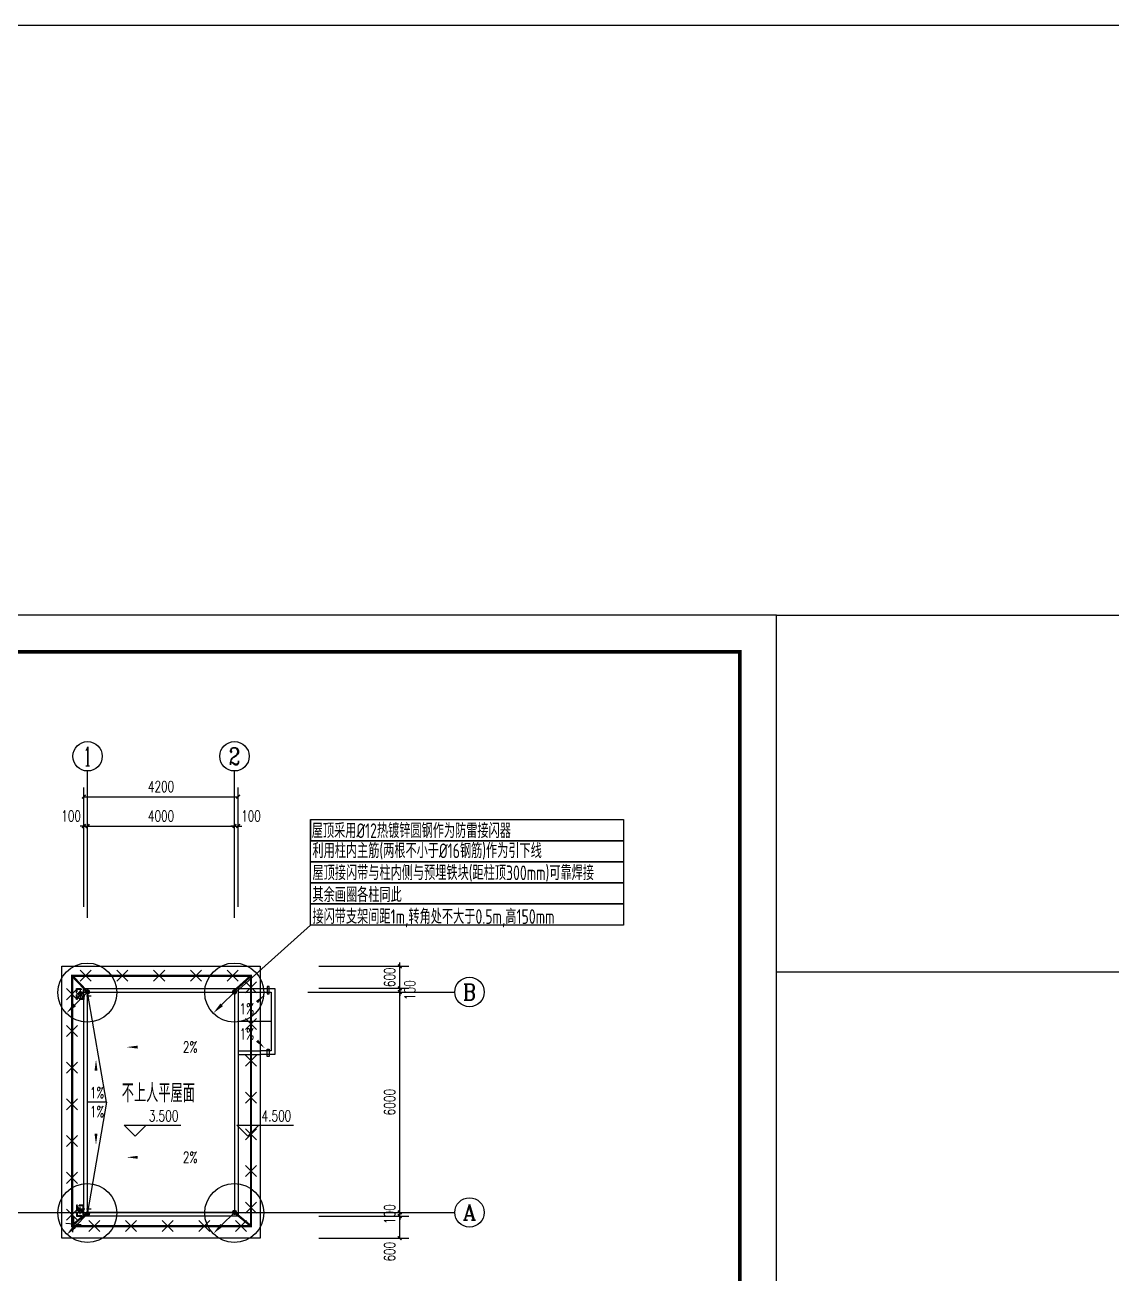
# Model space of a CAD drawing. Extents: x 5600590 to 5949977, y -428435 to -354779.
# Drawn here: x 5838638 to 5868237, y -388809 to -354779 of the extents above; entities that cross this region are included whole.
import ezdxf
from ezdxf.enums import TextEntityAlignment as Align

# ---------------------------------------------------------------- set-up
doc = ezdxf.new("R2010")
doc.units = 0
doc.header["$LTSCALE"] = 1000
doc.header["$MEASUREMENT"] = 0
doc.linetypes.add('CONTINOUS', pattern=[0])
doc.linetypes.add('DASH_50', pattern=[0.175, 0.125, -0.05])
doc.layers.get('0').update_dxf_attribs({"linetype": 'CONTINUOUS'})
doc.layers.get('Defpoints').update_dxf_attribs({"linetype": 'CONTINUOUS'})
for name, color, linetype in [('AXIS_TEXT', 7, 'CONTINUOUS'), ('DOTE', 252, 'CONTINUOUS'), ('LAYER1', 143, 'CONTINUOUS'), ('LWIRE', 4, 'CONTINUOUS'), ('PUB_TITLE', 4, 'CONTINUOUS'), ('WALL', 2, 'CONTINUOUS'), ('WINDOW', 4, 'CONTINUOUS'), ('WIRE-避雷', 4, 'CONTINUOUS'), ('建筑底图', 251, 'CONTINUOUS'), ('电信', 3, 'CONTINUOUS'), ('电气', 3, 'CONTINUOUS')]:
    doc.layers.add(name, color=color, linetype=linetype)
doc.styles.add('_TCH_AXIS', font='COMPLEX', dxfattribs={"bigfont": 'GBCBIG'})
doc.styles.add('_TCH_DIM', font='SIMPLEX', dxfattribs={"bigfont": 'GBCBIG'})
doc.styles.add('_TCH_DIM_T3', font='SIMPLEX', dxfattribs={"width": 0.705882, "bigfont": 'GBCBIG'})
doc.styles.add('COMPLEX', font='COMPLEX')
doc.styles.add('sceie', font='sceie.shx', dxfattribs={"width": 0.7, "bigfont": 'sceic.shx'})
doc.styles.add('schuco', font='sceie.shx', dxfattribs={"width": 0.7, "bigfont": 'sceic.shx'})
doc.styles.get("Standard").update_dxf_attribs({"font": 'GBENOR', "bigfont": 'GBCBIG'})
doc.dimstyles.new('_TCH_ARCH&&100', dxfattribs={"dimtxt": 297.5, "dimasz": 100, "dimexe": 250, "dimexo": 300, "dimgap": 126.25, "dimtad": 1, "dimdec": 0, "dimzin": 0, "dimdsep": 46, "dimtxsty": '_TCH_DIM_T3', "dimblk": 'ARCHTICK', "dimcen": 0.09, "dimclrt": 7, "dimazin": 2, "dimtfac": 1, "dimtdec": 0, "dimtix": 1, "dimtmove": 2, "dimatfit": 3, "dimfxl": 0, "dimtolj": 1, "dimtzin": 0, "dimarcsym": 0})

# ---------------------------------------------------------------- blocks, each defined once
blk = doc.blocks.new('_AXISO')
blk.add_circle((0, 0), 0.5)
at = {"layer": 'AXIS_TEXT', "style": 'COMPLEX', "width": 1.041667}
blk.add_attdef('A', text='', height=0.56, dxfattribs=at).set_placement((-0.25, -0.28), (0.25, -0.28), align=Align.FIT)
blk = doc.blocks.new('A$C05153518')
at = {"layer": 'LAYER1'}
h = blk.add_hatch(color=256, dxfattribs=at)
edge = h.paths.add_edge_path()
edge.add_ellipse((200, 200), major_axis=(77.8, 77.8), ratio=1, start_angle=315, end_angle=405, ccw=False)
edge.add_line((310, 200), (300, 200))
edge.add_ellipse((200, 200), major_axis=(-70.7, 70.7), ratio=1, start_angle=225, end_angle=315)
edge.add_line((200, 300), (200, 310))
edge = h.paths.add_edge_path()
edge.add_line((200, 310), (200, 300))
edge.add_ellipse((200, 200), major_axis=(70.7, 70.7), ratio=1, start_angle=45, end_angle=135)
edge.add_line((100, 200), (90, 200))
edge.add_ellipse((200, 200), major_axis=(-77.8, 77.8), ratio=1, start_angle=-45, end_angle=45, ccw=False)
edge = h.paths.add_edge_path()
edge.add_line((90, 200), (100, 200))
edge.add_ellipse((200, 200), major_axis=(-70.7, 70.7), ratio=1, start_angle=45, end_angle=135)
edge.add_line((200, 100), (200, 90))
edge.add_ellipse((200, 200), major_axis=(77.8, 77.8), ratio=1, start_angle=135, end_angle=225, ccw=False)
edge = h.paths.add_edge_path()
edge.add_line((300, 200), (310, 200))
edge.add_ellipse((200, 200), major_axis=(-77.8, 77.8), ratio=1, start_angle=135, end_angle=225, ccw=False)
edge.add_line((200, 90), (200, 100))
edge.add_ellipse((200, 200), major_axis=(70.7, 70.7), ratio=1, start_angle=225, end_angle=315)
h = blk.add_hatch(color=256, dxfattribs=at)
edge = h.paths.add_edge_path()
edge.add_ellipse((200, 200), major_axis=(77.8, 77.8), ratio=1, start_angle=315, end_angle=405, ccw=False)
edge.add_line((310, 200), (300, 200))
edge.add_ellipse((200, 200), major_axis=(-70.7, 70.7), ratio=1, start_angle=225, end_angle=315)
edge.add_line((200, 300), (200, 310))
edge = h.paths.add_edge_path()
edge.add_line((200, 310), (200, 300))
edge.add_ellipse((200, 200), major_axis=(70.7, 70.7), ratio=1, start_angle=45, end_angle=135)
edge.add_line((100, 200), (90, 200))
edge.add_ellipse((200, 200), major_axis=(-77.8, 77.8), ratio=1, start_angle=-45, end_angle=45, ccw=False)
edge = h.paths.add_edge_path()
edge.add_line((90, 200), (100, 200))
edge.add_ellipse((200, 200), major_axis=(-70.7, 70.7), ratio=1, start_angle=45, end_angle=135)
edge.add_line((200, 100), (200, 90))
edge.add_ellipse((200, 200), major_axis=(77.8, 77.8), ratio=1, start_angle=135, end_angle=225, ccw=False)
edge = h.paths.add_edge_path()
edge.add_line((300, 200), (310, 200))
edge.add_ellipse((200, 200), major_axis=(-77.8, 77.8), ratio=1, start_angle=135, end_angle=225, ccw=False)
edge.add_line((200, 90), (200, 100))
edge.add_ellipse((200, 200), major_axis=(70.7, 70.7), ratio=1, start_angle=225, end_angle=315)
at = {"layer": 'DOTE'}
for p, q in [((400, 200), (0, 200)), ((200, 400), (200, 0)), ((200, 400), (200, 0)), ((200, 400), (200, 0))]:
    blk.add_line(p, q, dxfattribs=at)
at = {"layer": 'LAYER1'}
for radius in [110, 110, 100, 100]:
    blk.add_circle((200, 200), radius, dxfattribs=at)
blk = doc.blocks.new('A$C395401BF')
at = {"layer": 'LAYER1', "xscale": -0.5, "yscale": 0.5, "zscale": 0.5, "rotation": 180}
blk.add_blockref('A$C05153518', (0, 200), dxfattribs=at)
blk = doc.blocks.new('34343434')
at = {"layer": 'DOTE'}
blk.add_line((57410, 27919), (57410, 28119), dxfattribs=at)
at = {"layer": 'LAYER1', "linetype": 'DASH_50'}
for p, q in [((57410, 28069), (57070, 28069)), ((57410, 27969), (57070, 27969)), ((57436, 28062), (57490, 28149))]:
    blk.add_line(p, q, dxfattribs=at)
for points in [[(57310, 27869), (57310, 28169), (57510, 28169), (57510, 27869)], [(57330, 27889), (57330, 28149), (57490, 28149), (57490, 27889)]]:
    blk.add_lwpolyline(points, close=True, dxfattribs=at)
at = {"layer": 'LAYER1', "linetype": 'CONTINOUS'}
blk.add_circle((57410, 28019), 50, dxfattribs=at)
at = {"rotation": 270}
blk.add_blockref('A$C395401BF', (57310, 28119), dxfattribs=at)
blk = doc.blocks.new('_ArchTick')
at = {"color": 0, "linetype": 'ByBlock', "const_width": 0.4}
blk.add_lwpolyline([(-0.5, -0.5), (0.5, 0.5)], dxfattribs=at)
blk = doc.blocks.new('*D63')
at = {"layer": 'Defpoints', "color": 0, "transparency": 16777216}
for p in [(5844442, -375788), (5840242, -379088), (5844442, -379088)]:
    blk.add_point(p, dxfattribs=at)
at = {"layer": '建筑底图', "color": 0, "lineweight": -2, "transparency": 16777216}
for p, q in [((5840242, -378788), (5840242, -375538)), ((5844442, -378788), (5844442, -375538)), ((5840242, -375788), (5844442, -375788))]:
    blk.add_line(p, q, dxfattribs=at)
at = {"layer": '建筑底图', "color": 0, "lineweight": -2, "transparency": 16777216, "xscale": 100, "yscale": 100, "zscale": 100, "rotation": 180}
blk.add_blockref('_ArchTick', (5840242, -375788), dxfattribs=at)
at = {"layer": '建筑底图', "color": 0, "lineweight": -2, "transparency": 16777216, "xscale": 100, "yscale": 100, "zscale": 100}
blk.add_blockref('_ArchTick', (5844442, -375788), dxfattribs=at)
at = {"layer": '建筑底图', "color": 7, "transparency": 16777216, "insert": (5842342, -375513), "char_height": 297.5, "attachment_point": 5, "style": '_TCH_DIM_T3'}
blk.add_mtext('\\A1;4200', dxfattribs=at)
blk = doc.blocks.new('*D64')
at = {"layer": 'Defpoints', "color": 0, "transparency": 16777216}
for p in [(5840342, -376588), (5840242, -379088), (5840342, -379088)]:
    blk.add_point(p, dxfattribs=at)
at = {"layer": '建筑底图', "color": 0, "lineweight": -2, "transparency": 16777216}
for p, q in [((5840242, -378788), (5840242, -376338)), ((5840342, -378788), (5840342, -376338)), ((5840242, -376588), (5840142, -376588)), ((5840242, -376588), (5840342, -376588)), ((5840342, -376588), (5840442, -376588))]:
    blk.add_line(p, q, dxfattribs=at)
at = {"layer": '建筑底图', "color": 0, "lineweight": -2, "transparency": 16777216, "xscale": 100, "yscale": 100, "zscale": 100}
blk.add_blockref('_ArchTick', (5840242, -376588), dxfattribs=at)
at = {"layer": '建筑底图', "color": 0, "lineweight": -2, "transparency": 16777216, "xscale": 100, "yscale": 100, "zscale": 100, "rotation": 180}
blk.add_blockref('_ArchTick', (5840342, -376588), dxfattribs=at)
at = {"layer": '建筑底图', "color": 7, "transparency": 16777216, "insert": (5839892, -376313), "char_height": 297.5, "attachment_point": 5, "style": '_TCH_DIM_T3'}
blk.add_mtext('\\A1;100', dxfattribs=at)
blk = doc.blocks.new('*D65')
at = {"layer": 'Defpoints', "color": 0, "transparency": 16777216}
for p in [(5844342, -376588), (5840342, -379088), (5844342, -379088)]:
    blk.add_point(p, dxfattribs=at)
at = {"layer": '建筑底图', "color": 0, "lineweight": -2, "transparency": 16777216}
for p, q in [((5840342, -378788), (5840342, -376338)), ((5844342, -378788), (5844342, -376338)), ((5840342, -376588), (5844342, -376588))]:
    blk.add_line(p, q, dxfattribs=at)
at = {"layer": '建筑底图', "color": 0, "lineweight": -2, "transparency": 16777216, "xscale": 100, "yscale": 100, "zscale": 100, "rotation": 180}
blk.add_blockref('_ArchTick', (5840342, -376588), dxfattribs=at)
at = {"layer": '建筑底图', "color": 0, "lineweight": -2, "transparency": 16777216, "xscale": 100, "yscale": 100, "zscale": 100}
blk.add_blockref('_ArchTick', (5844342, -376588), dxfattribs=at)
at = {"layer": '建筑底图', "color": 7, "transparency": 16777216, "insert": (5842342, -376313), "char_height": 297.5, "attachment_point": 5, "style": '_TCH_DIM_T3'}
blk.add_mtext('\\A1;4000', dxfattribs=at)
blk = doc.blocks.new('*D66')
at = {"layer": 'Defpoints', "color": 0, "transparency": 16777216}
for p in [(5844442, -376588), (5844342, -379088), (5844442, -379088)]:
    blk.add_point(p, dxfattribs=at)
at = {"layer": '建筑底图', "color": 0, "lineweight": -2, "transparency": 16777216}
for p, q in [((5844342, -378788), (5844342, -376338)), ((5844442, -378788), (5844442, -376338)), ((5844342, -376588), (5844242, -376588)), ((5844342, -376588), (5844442, -376588)), ((5844442, -376588), (5844542, -376588))]:
    blk.add_line(p, q, dxfattribs=at)
at = {"layer": '建筑底图', "color": 0, "lineweight": -2, "transparency": 16777216, "xscale": 100, "yscale": 100, "zscale": 100}
blk.add_blockref('_ArchTick', (5844342, -376588), dxfattribs=at)
at = {"layer": '建筑底图', "color": 0, "lineweight": -2, "transparency": 16777216, "xscale": 100, "yscale": 100, "zscale": 100, "rotation": 180}
blk.add_blockref('_ArchTick', (5844442, -376588), dxfattribs=at)
at = {"layer": '建筑底图', "color": 7, "transparency": 16777216, "insert": (5844792, -376313), "char_height": 297.5, "attachment_point": 5, "style": '_TCH_DIM_T3'}
blk.add_mtext('\\A1;100', dxfattribs=at)
blk = doc.blocks.new('*D78')
at = {"layer": 'Defpoints', "color": 0, "transparency": 16777216}
for p in [(5846342, -387205), (5848842, -387205), (5846342, -387805)]:
    blk.add_point(p, dxfattribs=at)
at = {"layer": '建筑底图', "color": 0, "lineweight": -2, "transparency": 16777216}
for p, q in [((5846642, -387205), (5849092, -387205)), ((5848842, -387805), (5848842, -387205)), ((5846642, -387805), (5849092, -387805))]:
    blk.add_line(p, q, dxfattribs=at)
at = {"layer": '建筑底图', "color": 0, "lineweight": -2, "transparency": 16777216, "xscale": 100, "yscale": 100, "zscale": 100}
for p, rotation in [((5848842, -387205), 90), ((5848842, -387805), 270)]:
    blk.add_blockref('_ArchTick', p, dxfattribs=dict(at, rotation=rotation))
at = {"layer": '建筑底图', "color": 7, "transparency": 16777216, "insert": (5848567, -388175), "char_height": 297.5, "attachment_point": 5, "rotation": 90, "style": '_TCH_DIM_T3'}
blk.add_mtext('\\A1;600', dxfattribs=at)
blk = doc.blocks.new('*D79')
at = {"layer": 'Defpoints', "color": 0, "transparency": 16777216}
for p in [(5846342, -387105), (5846342, -387205), (5848842, -387105)]:
    blk.add_point(p, dxfattribs=at)
at = {"layer": '建筑底图', "color": 0, "lineweight": -2, "transparency": 16777216}
for p, q in [((5846642, -387105), (5849092, -387105)), ((5846642, -387205), (5849092, -387205)), ((5848842, -387105), (5848842, -387005)), ((5848842, -387205), (5848842, -387105)), ((5848842, -387205), (5848842, -387305))]:
    blk.add_line(p, q, dxfattribs=at)
at = {"layer": '建筑底图', "color": 0, "lineweight": -2, "transparency": 16777216, "xscale": 100, "yscale": 100, "zscale": 100}
for p, rotation in [((5848842, -387105), 270), ((5848842, -387205), 90)]:
    blk.add_blockref('_ArchTick', p, dxfattribs=dict(at, rotation=rotation))
at = {"layer": '建筑底图', "color": 7, "transparency": 16777216, "insert": (5848567, -387155), "char_height": 297.5, "attachment_point": 5, "rotation": 90, "style": '_TCH_DIM_T3'}
blk.add_mtext('\\A1;100', dxfattribs=at)
blk = doc.blocks.new('*D80')
at = {"layer": 'Defpoints', "color": 0, "transparency": 16777216}
for p in [(5846342, -381105), (5848842, -381105), (5846342, -387105)]:
    blk.add_point(p, dxfattribs=at)
at = {"layer": '建筑底图', "color": 0, "lineweight": -2, "transparency": 16777216}
for p, q in [((5846642, -381105), (5849092, -381105)), ((5848842, -387105), (5848842, -381105)), ((5846642, -387105), (5849092, -387105))]:
    blk.add_line(p, q, dxfattribs=at)
at = {"layer": '建筑底图', "color": 0, "lineweight": -2, "transparency": 16777216, "xscale": 100, "yscale": 100, "zscale": 100}
for p, rotation in [((5848842, -381105), 90), ((5848842, -387105), 270)]:
    blk.add_blockref('_ArchTick', p, dxfattribs=dict(at, rotation=rotation))
at = {"layer": '建筑底图', "color": 7, "transparency": 16777216, "insert": (5848567, -384105), "char_height": 297.5, "attachment_point": 5, "rotation": 90, "style": '_TCH_DIM_T3'}
blk.add_mtext('\\A1;6000', dxfattribs=at)
blk = doc.blocks.new('*D81')
at = {"layer": 'Defpoints', "color": 0, "transparency": 16777216}
for p in [(5846342, -381005), (5846342, -381105), (5848842, -381005)]:
    blk.add_point(p, dxfattribs=at)
at = {"layer": '建筑底图', "color": 0, "lineweight": -2, "transparency": 16777216}
for p, q in [((5846642, -381005), (5849092, -381005)), ((5846642, -381105), (5849092, -381105)), ((5848842, -381005), (5848842, -380905)), ((5848842, -381105), (5848842, -381005)), ((5848842, -381105), (5848842, -381205))]:
    blk.add_line(p, q, dxfattribs=at)
at = {"layer": '建筑底图', "color": 0, "lineweight": -2, "transparency": 16777216, "xscale": 100, "yscale": 100, "zscale": 100}
for p, rotation in [((5848842, -381005), 270), ((5848842, -381105), 90)]:
    blk.add_blockref('_ArchTick', p, dxfattribs=dict(at, rotation=rotation))
at = {"layer": '建筑底图', "color": 7, "transparency": 16777216, "insert": (5849117, -381055), "char_height": 297.5, "attachment_point": 5, "rotation": 90, "style": '_TCH_DIM_T3'}
blk.add_mtext('\\A1;100', dxfattribs=at)
blk = doc.blocks.new('*D82')
at = {"layer": 'Defpoints', "color": 0, "transparency": 16777216}
for p in [(5846342, -380405), (5848842, -380405), (5846342, -381005)]:
    blk.add_point(p, dxfattribs=at)
at = {"layer": '建筑底图', "color": 0, "lineweight": -2, "transparency": 16777216}
for p, q in [((5846642, -380405), (5849092, -380405)), ((5848842, -380405), (5848842, -380305)), ((5848842, -381005), (5848842, -380405)), ((5846642, -381005), (5849092, -381005)), ((5848842, -381005), (5848842, -381105))]:
    blk.add_line(p, q, dxfattribs=at)
at = {"layer": '建筑底图', "color": 0, "lineweight": -2, "transparency": 16777216, "xscale": 100, "yscale": 100, "zscale": 100}
for p, rotation in [((5848842, -380405), 270), ((5848842, -381005), 90)]:
    blk.add_blockref('_ArchTick', p, dxfattribs=dict(at, rotation=rotation))
at = {"layer": '建筑底图', "color": 7, "transparency": 16777216, "insert": (5848567, -380705), "char_height": 297.5, "attachment_point": 5, "rotation": 90, "style": '_TCH_DIM_T3'}
blk.add_mtext('\\A1;600', dxfattribs=at)
blk = doc.blocks.new('$TelecSys$00000009')
for p, q in [((-0.5, 0.5), (0.5, -0.5)), ((0.5, 0.5), (-0.5, -0.5))]:
    blk.add_line(p, q)
blk = doc.blocks.new('$TelecSys$00000080')
for p, q in [((-0.7, -0.7), (0, 0)), ((0.104, 0.104), (0.104, 0.104)), ((-0.104, -0.104), (-0.104, -0.104))]:
    blk.add_line(p, q)
at = {"const_width": 0.142}
blk.add_lwpolyline([(0.071, 0, 1), (-0.071, 0, 1)], format="xyb", close=True, dxfattribs=at)
blk.add_solid([(-0.63, -0.77), (-0.77, -0.63), (-1.15, -1.15)])
at = {"width": 0.8, "flags": 9}
blk.add_attdef('A', (0, 0), '', height=0.00002, rotation=180, dxfattribs=at)

msp = doc.modelspace()

# ---------------------------------------------------------------- linework, layer by layer
at = {"color": 1}
msp.add_lwpolyline([(5600589.8, -354779.1), (5949977.1, -354779.1), (5949977.1, -428434.6), (5600589.8, -428434.6)], close=True, dxfattribs=at)
at = {"layer": 'PUB_TITLE', "color": 4}
msp.add_lwpolyline([(5799704.6, -412847.7), (5859104.6, -412847.7), (5859104.6, -370847.7), (5799704.6, -370847.7)], close=True, dxfattribs=at)
at = {"layer": 'PUB_TITLE', "color": 4, "const_width": 100}
msp.add_lwpolyline([(5802204.6, -411847.7), (5858104.6, -411847.7), (5858104.6, -371847.7), (5802204.6, -371847.7)], close=True, dxfattribs=at)
at = {"layer": 'WALL', "color": 1, "ltscale": 10}
msp.add_lwpolyline([(5859104.6, -370847.7), (5871836.3, -370847.7), (5871836.3, -380562.8), (5859104.6, -380562.8)], close=True, dxfattribs=at)
at = {"layer": 'WINDOW', "color": 0}
msp.add_line((5844377.2, -381109), (5846414.2, -379282.9), dxfattribs=at)
for points in [[(5846414.2, -376412.3), (5854939.7, -376412.3), (5854939.7, -376986.4), (5846414.2, -376986.4)], [(5846414.2, -376986.4), (5854939.7, -376986.4), (5854939.7, -377560.5), (5846414.2, -377560.5)], [(5846414.2, -377560.5), (5854939.7, -377560.5), (5854939.7, -378134.7), (5846414.2, -378134.7)], [(5846414.2, -378134.7), (5854939.7, -378134.7), (5854939.7, -378708.8), (5846414.2, -378708.8)], [(5846414.2, -378708.8), (5854939.7, -378708.8), (5854939.7, -379282.9), (5846414.2, -379282.9)]]:
    msp.add_lwpolyline(points, close=True, dxfattribs=at)
at = {"layer": 'WIRE-避雷', "color": 4, "const_width": 60}
for points in [[(5839922.1, -387481.3), (5844791.4, -387477.5), (5844791.4, -380664.1), (5839922.1, -380664.1), (5839922.1, -387481.3)], [(5840341.8, -381105.5), (5839922.1, -380664.1)], [(5844306.3, -381102), (5844791.4, -380664.1)], [(5840341.8, -387105.5), (5839937.2, -387447.3)], [(5844341.8, -387105.5), (5844791.4, -387477.5)]]:
    msp.add_lwpolyline(points, dxfattribs=at)
at = {"layer": '建筑底图'}
for p, q in [((5840341.8, -379087.8), (5840341.8, -375087.8)), ((5844341.8, -379087.8), (5844341.8, -375087.8)), ((5840857.3, -384105.5), (5840341.8, -381105.5)), ((5844441.8, -381005.5), (5845041.8, -381005.5)), ((5844441.8, -381105.5), (5845041.8, -381105.5)), ((5846341.8, -381105.5), (5850341.8, -381105.5)), ((5845341.8, -381905.5), (5844441.8, -381905.5)), ((5844441.8, -382705.5), (5845041.8, -382705.5)), ((5844441.8, -382805.5), (5845041.8, -382805.5)), ((5840857.3, -384105.5), (5840341.8, -387105.5)), ((5840857.3, -384105.5), (5840341.8, -384105.5)), ((5841637.2, -385032.6), (5841337.2, -384732.6)), ((5841337.2, -384732.6), (5842877.4, -384732.6)), ((5841637.2, -385032.6), (5841937.2, -384732.6)), ((5844708.7, -385032.6), (5844408.7, -384732.6)), ((5844408.7, -384732.6), (5845949, -384732.6)), ((5844708.7, -385032.6), (5845008.7, -384732.6)), ((5838341.8, -387105.5), (5846341.8, -387105.5)), ((5846341.8, -387105.5), (5850341.8, -387105.5))]:
    msp.add_line(p, q, dxfattribs=at)
for points in [[(5839641.8, -380405.5), (5845041.8, -380405.5), (5845041.8, -387805.5), (5839641.8, -387805.5)], [(5840241.8, -381005.5), (5844441.8, -381005.5), (5844441.8, -387205.5), (5840241.8, -387205.5)], [(5840241.8, -387205.5), (5840241.8, -381005.5), (5844441.8, -381005.5), (5844441.8, -387205.5)], [(5840341.8, -381105.5), (5844341.8, -381105.5), (5844341.8, -387105.5), (5840341.8, -387105.5)], [(5845233.4, -381150.9), (5845283.4, -381150.9), (5845283.4, -380950.9), (5845233.4, -380950.9)], [(5845233.4, -382660.1), (5845283.4, -382660.1), (5845283.4, -382860.1), (5845233.4, -382860.1)]]:
    msp.add_lwpolyline(points, close=True, dxfattribs=at)
for points in [[(5844865.5, -381467.6, 0, 0, 0), (5845171.3, -381169.4, 0, 80, 0), (5844956.5, -381378.9, 0, 0, 0)], [(5844865.5, -382343.3, 0, 0, 0), (5845171.3, -382641.5, 0, 80, 0), (5844956.5, -382432.1, 0, 0, 0)], [(5842833.7, -382605.5, 0, 0, 0), (5841404.7, -382605.5, 0, 80, 0), (5841704.7, -382605.5, 0, 0, 0)], [(5840571.4, -383598.1, 0, 0, 0), (5840571.4, -382944.7, 0, 80, 0), (5840571.4, -383244.7, 0, 0, 0)], [(5840571.4, -384612.8, 0, 0, 0), (5840571.4, -385266.2, 0, 80, 0), (5840571.4, -384966.2, 0, 0, 0)], [(5842833.7, -385605.5, 0, 0, 0), (5841404.7, -385605.5, 0, 80, 0), (5841704.7, -385605.5, 0, 0, 0)]]:
    msp.add_lwpolyline(points, format="xyseb", dxfattribs=at)
for points in [[(5845041.8, -381005.5), (5845441.8, -381005.5), (5845441.8, -382805.5), (5845041.8, -382805.5)], [(5845041.8, -381105.5), (5845341.8, -381105.5), (5845341.8, -382705.5), (5845041.8, -382705.5)]]:
    msp.add_lwpolyline(points, dxfattribs=at)
at = {"layer": '电气'}
for p, q in [((5846414.2, -376412.3), (5846414.2, -376986.4)), ((5846414.2, -376986.4), (5854939.7, -376986.4))]:
    msp.add_line(p, q, dxfattribs=at)
for centre in [(5840335.9, -381121.2), (5844335.9, -381121.2), (5840335.9, -387121.2), (5844335.9, -387121.2)]:
    msp.add_circle(centre, 804.7, dxfattribs=at)

# ---------------------------------------------------------------- block references
at = {"layer": 'LWIRE', "color": 0, "xscale": 300, "yscale": 300, "zscale": 300}
for p, rotation in [((5840291.4, -380664.1), 180), ((5841291.4, -380664.1), 180), ((5842291.4, -380664.1), 180), ((5843291.4, -380664.1), 180), ((5844291.4, -380664.1), 180), ((5839922.1, -381164.1), 270), ((5844791.4, -380977.5), 90), ((5839922.1, -382164.1), 270), ((5844791.4, -381977.5), 90), ((5844791.4, -382977.5), 90), ((5839922.1, -383164.1), 270), ((5844791.4, -383977.5), 90), ((5839922.1, -384164.1), 270), ((5844791.4, -384977.5), 90), ((5839922.1, -385164.1), 270), ((5844791.4, -385977.5), 90), ((5839922.1, -386164.1), 270), ((5844791.4, -386977.5), 90), ((5839959.8, -387428.2), 220.1909260933613), ((5839922.1, -387164.1), 270)]:
    msp.add_blockref('$TelecSys$00000009', p, dxfattribs=dict(at, rotation=rotation))
at = {"layer": 'LWIRE', "xscale": 500, "yscale": 500, "zscale": 500}
for p in [(5840341.8, -381105.5), (5844341.8, -381105.5), (5844341.8, -387105.5)]:
    msp.add_blockref('$TelecSys$00000080', p, dxfattribs=at)
at = {"layer": 'LWIRE', "color": 0}
for name, p, xscale, yscale, zscale in [('$TelecSys$00000080', (5840341.8, -387144.8), 500, 500, 500), ('$TelecSys$00000009', (5840523.1, -387477.5), 300, 300, 300), ('$TelecSys$00000009', (5841523.1, -387477.5), 300, 300, 300), ('$TelecSys$00000009', (5842523.1, -387477.5), 300, 300, 300), ('$TelecSys$00000009', (5843523.1, -387477.5), 300, 300, 300), ('$TelecSys$00000009', (5844523.1, -387477.5), 300, 300, 300)]:
    msp.add_blockref(name, p, dxfattribs=dict(at, xscale=xscale, yscale=yscale, zscale=zscale))
at = {"layer": '建筑底图'}
ref = msp.add_blockref('_AXISO', (5840341.8, -374687.8), dxfattribs=dict(at, xscale=800, yscale=800, zscale=800))
ref.add_attrib('A', '1', dxfattribs={"layer": 'AXIS_TEXT', "color": 0, "height": 514.7, "style": '_TCH_AXIS'}).set_placement((5840231.5, -374945.2), (5840452.1, -374945.2), align=Align.FIT)
ref = msp.add_blockref('_AXISO', (5844341.8, -374687.8), dxfattribs=dict(at, xscale=800, yscale=800, zscale=800))
ref.add_attrib('A', '2', dxfattribs={"layer": 'AXIS_TEXT', "color": 0, "height": 465.9, "style": '_TCH_AXIS'}).set_placement((5844186.5, -374920.8), (5844497.1, -374920.8), align=Align.FIT)
ref = msp.add_blockref('_AXISO', (5850741.8, -381105.5), dxfattribs=dict(at, xscale=800, yscale=800, zscale=800))
ref.add_attrib('A', 'B', dxfattribs={"layer": 'AXIS_TEXT', "color": 0, "height": 435.3, "style": '_TCH_AXIS'}).set_placement((5850565.6, -381323.1), (5850918, -381323.1), align=Align.FIT)
at = {"layer": '建筑底图', "rotation": 180}
msp.add_blockref('34343434', (5897551.8, -353136.3), dxfattribs=at)
at = {"layer": '建筑底图', "xscale": -1}
msp.add_blockref('34343434', (5897551.8, -415074.7), dxfattribs=at)
at = {"layer": '建筑底图'}
ref = msp.add_blockref('_AXISO', (5850741.8, -387105.5), dxfattribs=dict(at, xscale=800, yscale=800, zscale=800))
ref.add_attrib('A', 'A', dxfattribs={"layer": 'AXIS_TEXT', "color": 0, "height": 425.2, "style": '_TCH_AXIS'}).set_placement((5850559.6, -387318.1), (5850924, -387318.1), align=Align.FIT)

# ---------------------------------------------------------------- texts
for s, height, style, width, p in [('1%', 297.5, '_TCH_DIM', 0.705882, (5844480.1, -381711.1)), ('1%', 297.5, '_TCH_DIM', 0.705882, (5844480.1, -382397.4)), ('2%', 297.5, '_TCH_DIM', 0.705882, (5842938.7, -382754.2)), ('1%', 297.5, '_TCH_DIM', 0.705882, (5840401.4, -383995.7)), ('不上人平屋面', 500, 'schuco', 0.7, (5841271.5, -384105.5)), ('1%', 297.5, '_TCH_DIM', 0.705882, (5840401.4, -384512.7)), ('3.500', 297.5, '_TCH_DIM', 0.705882, (5842007.4, -384627.6)), ('4.500', 297.5, '_TCH_DIM', 0.705882, (5845079, -384627.6)), ('2%', 297.5, '_TCH_DIM', 0.705882, (5842938.7, -385754.2))]:
    msp.add_text(s, height=height, dxfattribs=dict(at, style=style, width=width)).set_placement(p)
at = {"layer": '电信', "color": 7, "style": 'sceie', "width": 0.8}
for s, p in [('屋顶采用%%c12热镀锌圆钢作为防雷接闪器', (5846446.5, -376913.8)), ('利用柱内主筋(两根不小于%%C16钢筋)作为引下线', (5846465.5, -377460.3)), ('屋顶接闪带与柱内侧与预埋铁块(距柱顶300mm)可靠焊接', (5846465.5, -378060.1)), ('其余画圈各柱同此', (5846465.5, -378658.6)), ('接闪带支架间距1m,转角处不大于0.5m,高150mm', (5846465.5, -379251.1))]:
    msp.add_text(s, height=400, dxfattribs=at).set_placement(p)

# ---------------------------------------------------------------- dimensions: what is measured, and where the dimension line sits
at = {"layer": '建筑底图'}
for p1, p2, distance, picture, middle in [((5840241.8, -379087.8), (5844441.8, -379087.8), 3300, '*D63', (5842341.8, -375512.8)), ((5840341.8, -379087.8), (5844341.8, -379087.8), 2500, '*D65', (5842341.8, -376312.8)), ((5846341.8, -381005.5), (5846341.8, -380405.5), -2500, '*D82', (5848566.8, -380705.5)), ((5846341.8, -387105.5), (5846341.8, -381105.5), -2500, '*D80', (5848566.8, -384105.5)), ((5846341.8, -387205.5), (5846341.8, -387105.5), -2500, '*D79', (5848566.8, -387155.5))]:
    dim = msp.add_aligned_dim(p1=p1, p2=p2, distance=distance, dimstyle='_TCH_ARCH&&100', dxfattribs=at)
    dim.commit()
    dim.dimension.update_dxf_attribs({"geometry": picture, "text_midpoint": middle})
for base, p1, p2, angle, picture, middle in [((5840341.8, -376587.8), (5840241.8, -379087.8), (5840341.8, -379087.8), 0, '*D64', (5839891.8, -376312.8)), ((5844441.8, -376587.8), (5844341.8, -379087.8), (5844441.8, -379087.8), 0, '*D66', (5844791.8, -376312.8)), ((5848841.8, -381005.5), (5846341.8, -381105.5), (5846341.8, -381005.5), 90, '*D81', (5849116.8, -381055.5)), ((5848841.8, -387205.5), (5846341.8, -387805.5), (5846341.8, -387205.5), 90, '*D78', (5848566.8, -388175.5))]:
    dim = msp.add_linear_dim(base=base, p1=p1, p2=p2, angle=angle, dimstyle='_TCH_ARCH&&100', dxfattribs=at)
    dim.commit()
    dim.dimension.update_dxf_attribs({"geometry": picture, "text_midpoint": middle, "dimtype": 129})

doc.saveas('drawing.dxf')
